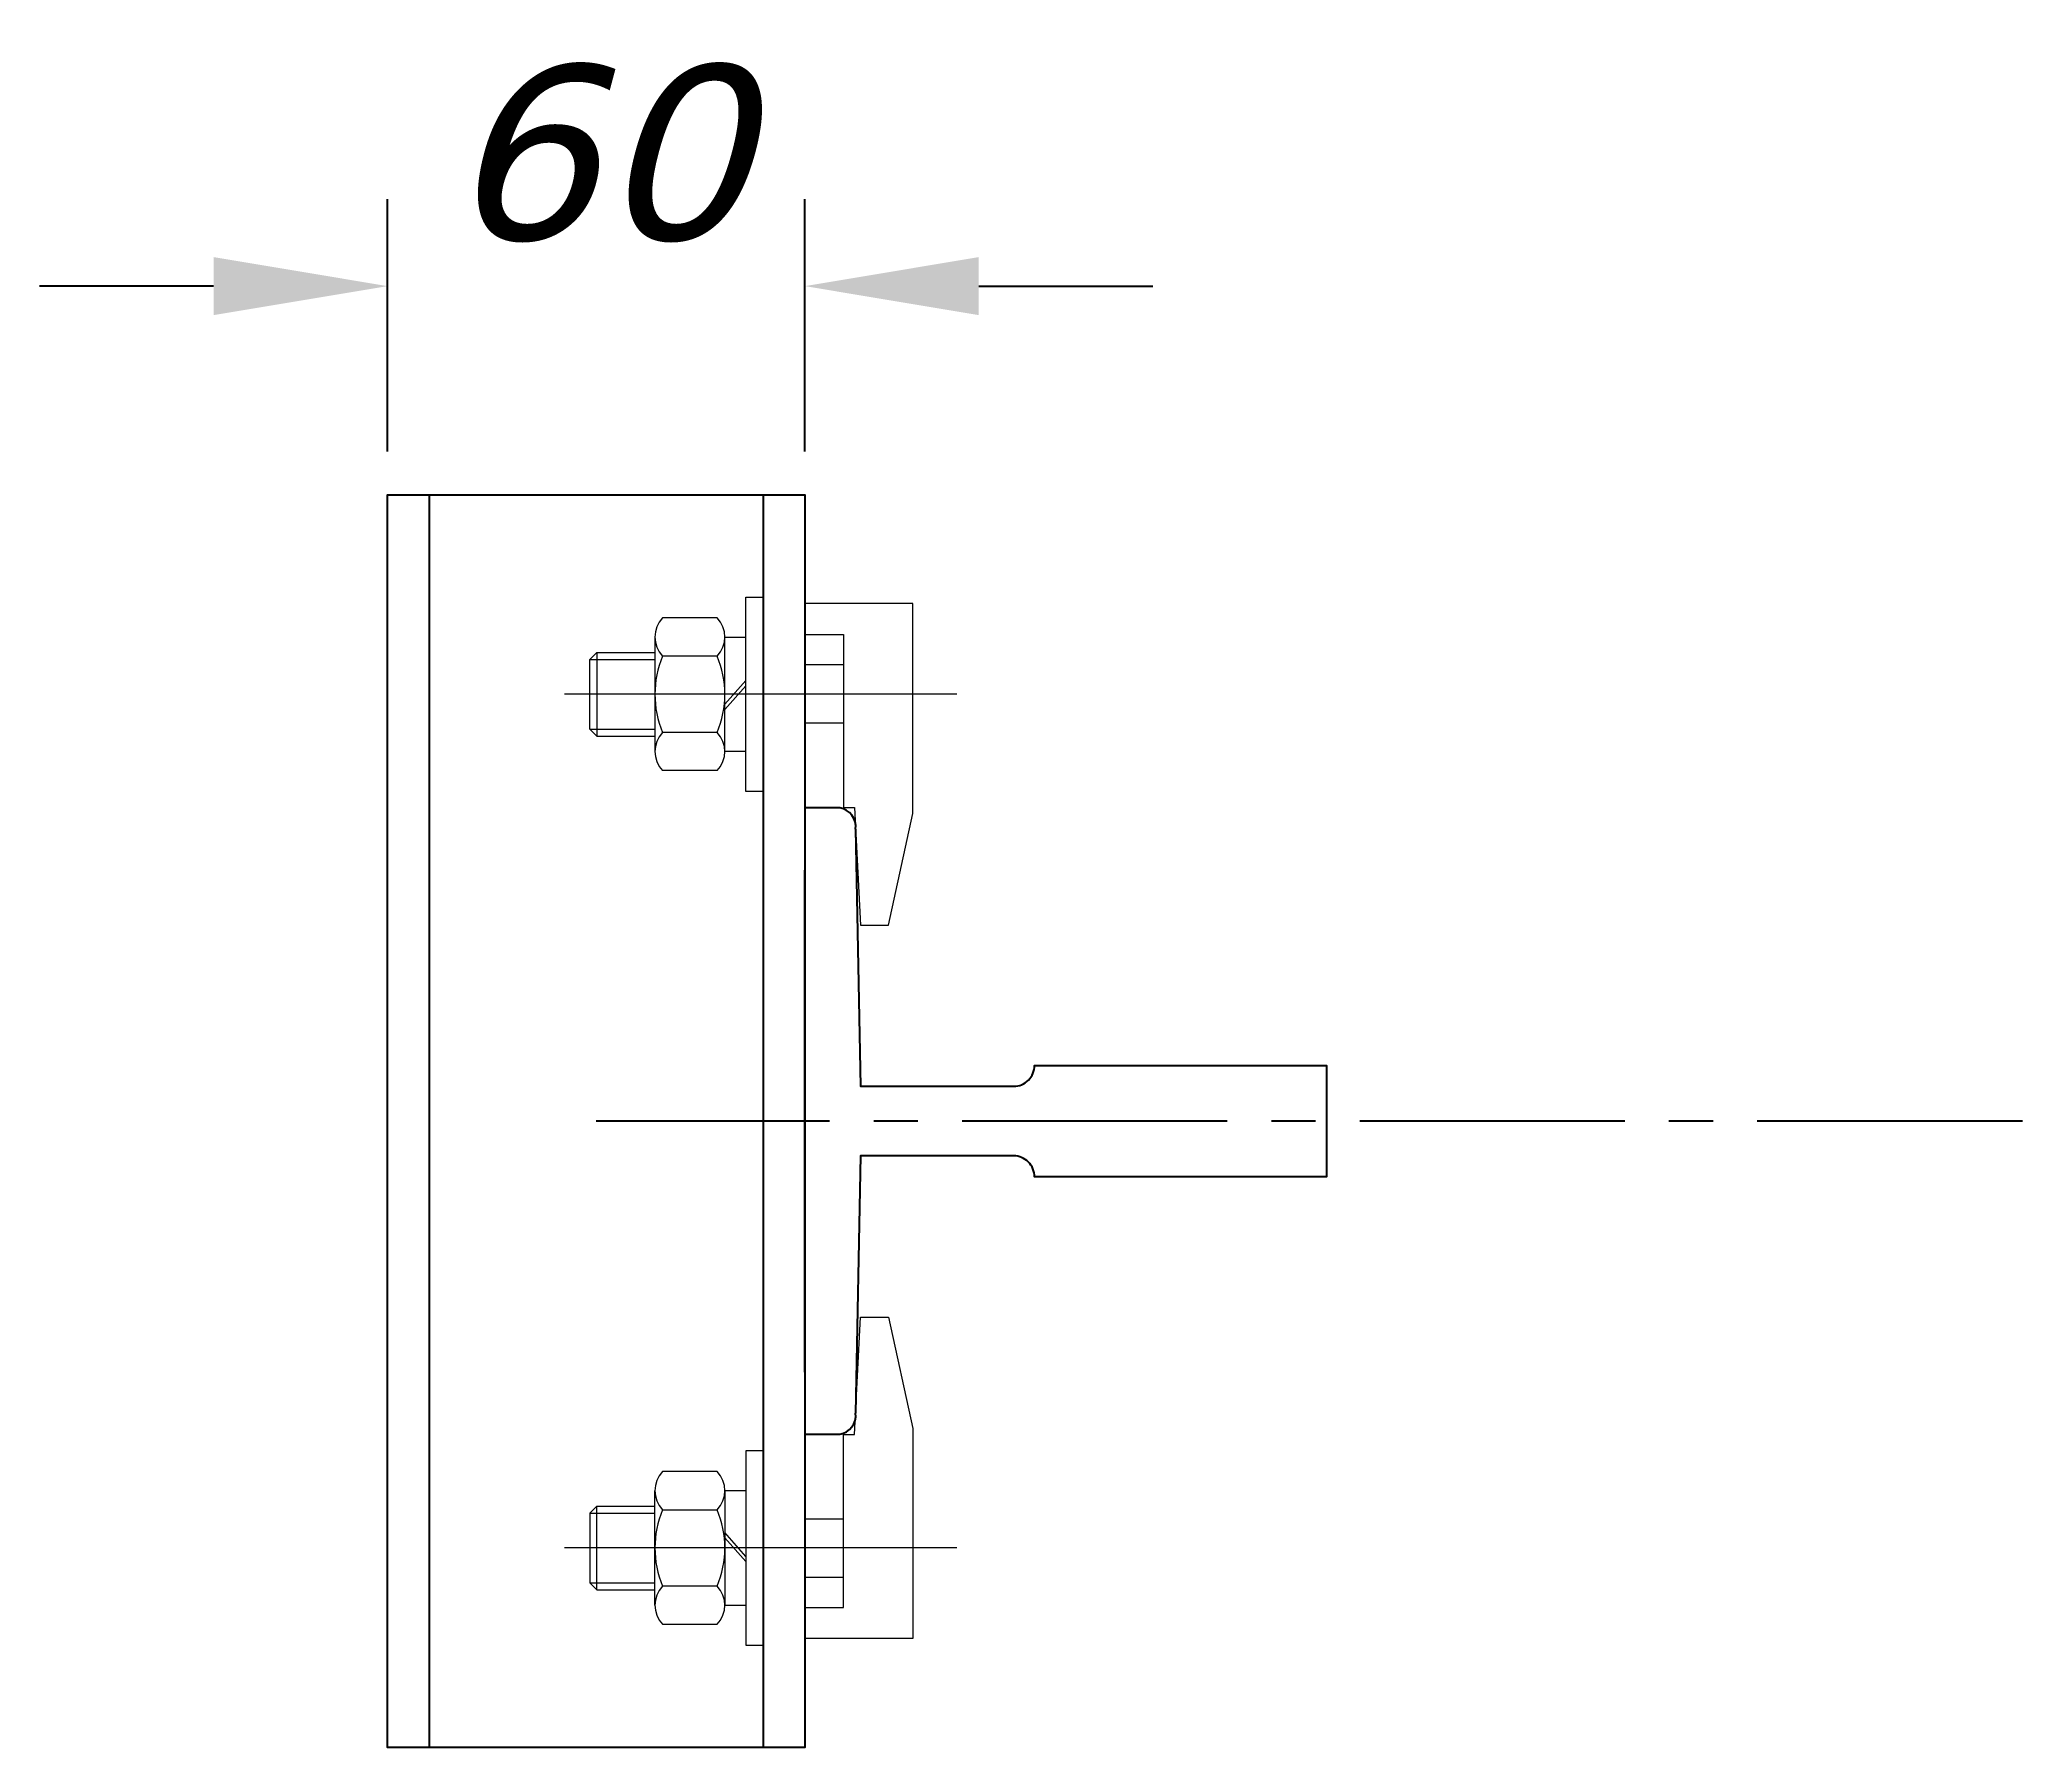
# Model space of a CAD drawing. Header units: millimetres. Extents: x -185 to 100, y -90 to 155.
import ezdxf

# ---------------------------------------------------------------- set-up
doc = ezdxf.new("R2010")
doc.units = ezdxf.units.MM
doc.linetypes.add('CENTER2', pattern=[28.575, 19.05, -3.175, 3.175, -3.175])
doc.linetypes.add('CENTERX2', pattern=[4, 2.5, -0.5, 0.5, -0.5])
for name, color, linetype in [('EKSEN', 253, 'CENTERX2'), ('KONSOL-TIRNAK grubu', 242, 'Continuous'), ('RAY', 4, 'Continuous')]:
    doc.layers.add(name, color=color, linetype=linetype)
doc.styles.get("Standard").update_dxf_attribs({"font": 'verdanai.ttf'})
doc.dimstyles.new('DimStyleALPx0.5', dxfattribs={"dimscale": 10, "dimtxt": 2.5, "dimasz": 2.5, "dimexe": 1.25, "dimexo": 0.625, "dimtad": 1, "dimdsep": 46, "dimtxsty": 'Standard', "dimcen": 2.5, "dimclrd": 60, "dimclre": 60, "dimadec": 0, "dimazin": 0, "dimtfac": 1, "dimtofl": 0, "dimtmove": 0, "dimatfit": 3, "dimfxl": 1, "dimarcsym": 0})

# ---------------------------------------------------------------- blocks, each defined once
blk = doc.blocks.new('*D0')
at = {"color": 60, "linetype": 'ByBlock', "lineweight": -2, "transparency": 16777216}
for p, q in [((-135, 96.25), (-135, 132.5)), ((-75, 96.25), (-75, 132.5)), ((-160, 120), (-185, 120)), ((-50, 120), (-25, 120))]:
    blk.add_line(p, q, dxfattribs=at)
at = {"color": 60, "transparency": 16777216}
for points in [[(-160, 124.17), (-160, 115.83), (-135, 120)], [(-50, 124.17), (-50, 115.83), (-75, 120)]]:
    blk.add_solid(points, dxfattribs=at)
at = {"layer": 'Defpoints', "color": 0, "transparency": 16777216}
for p in [(-135, 120), (-135, 90), (-75, 90)]:
    blk.add_point(p, dxfattribs=at)
at = {"color": 0, "transparency": 16777216, "insert": (-105, 139.01), "char_height": 25, "attachment_point": 5}
blk.add_mtext('60', dxfattribs=at)

msp = doc.modelspace()

# ---------------------------------------------------------------- linework, layer by layer
at = {"layer": 'RAY'}
msp.add_lwpolyline([(-67.722, 41.962), (-67, 5), (-45, 5, 0.4142136), (-42, 8), (0, 8), (0, -8), (-42, -8, 0.4142136), (-45, -5), (-67, -5), (-67.722, -41.962)], format="xyb", dxfattribs=at)
for centre, start, end in [((-70.397, 42.329), 352.19874, 81.54141), ((-70.397, -42.329), 278.45859, 7.80126)]:
    msp.add_arc(centre, 2.7, start, end, dxfattribs=at)

# ---------------------------------------------------------------- wipeouts: each hides what was drawn before it
msp.add_wipeout([(-135, 90), (-75, 90), (-75, -90), (-135, -90)])

# ---------------------------------------------------------------- next in the draw order: linework, layer by layer
at = {"layer": 'EKSEN', "linetype": 'CENTER2', "ltscale": 2}
msp.add_line((100, 0), (-105, 0), dxfattribs=at)
at = {"layer": 'KONSOL-TIRNAK grubu'}
for p, q in [((-129, 90), (-129, -90)), ((-81, 90), (-81, -90)), ((-75, -36.083), (-75, 36.083))]:
    msp.add_line(p, q, dxfattribs=at)
at = {"layer": 'KONSOL-TIRNAK grubu', "lineweight": 20}
for p, q in [((-105.925, 66.343), (-96.563, 66.343)), ((-87.616, 66.828), (-95.447, 66.828)), ((-69.465, 65.592), (-75, 65.592)), ((-83.5, 63.307), (-86.5, 59.901)), ((-53.165, 61.343), (-109.571, 61.343)), ((-83.5, 62.551), (-86.5, 59.145)), ((-69.465, 57.192), (-75, 57.192)), ((-87.616, 50.373), (-95.447, 50.373)), ((-87.616, -50.373), (-95.447, -50.373)), ((-83.5, -62.551), (-86.5, -59.145)), ((-69.465, -57.192), (-75, -57.192)), ((-53.165, -61.343), (-109.571, -61.343)), ((-83.5, -63.307), (-86.5, -59.901)), ((-105.925, -66.343), (-96.563, -66.343)), ((-69.465, -65.592), (-75, -65.592))]:
    msp.add_line(p, q, dxfattribs=at)
at = {"layer": 'KONSOL-TIRNAK grubu'}
for points in [[(-135, -90), (-135, 90), (-75, 90), (-75, -90)], [(-135, 90), (-129, 90), (-129, -90), (-135, -90)]]:
    msp.add_lwpolyline(points, close=True, dxfattribs=at)
at = {"layer": 'KONSOL-TIRNAK grubu', "lineweight": 20}
for points in [[(-81, 47.373), (-83.5, 47.373), (-83.5, 61.343), (-83.5, 75.312), (-81, 75.312)], [(-75, 69.914), (-69.465, 69.914), (-69.465, 45.05), (-67.883, 45.05), (-67.003, 28.172), (-62.987, 28.172), (-59.497, 44.198), (-59.497, 74.366), (-75, 74.366)], [(-96.563, 69.57), (-96.563, 61.343), (-96.563, 53.115)], [(-83.5, 53.115), (-86.5, 53.115), (-86.5, 61.343), (-86.5, 69.57), (-83.5, 69.57)], [(-105.925, 56.343), (-105.925, 61.343), (-105.925, 66.343), (-104.925, 67.343), (-96.563, 67.343)], [(-104.925, 67.343), (-104.925, 61.343), (-104.925, 55.343), (-96.563, 55.343)], [(-104.925, 55.343), (-105.925, 56.343), (-96.563, 56.343)], [(-75, -69.914), (-69.465, -69.914), (-69.465, -45.05), (-67.883, -45.05), (-67.003, -28.172), (-62.987, -28.172), (-59.497, -44.198), (-59.497, -74.366), (-75, -74.366)], [(-81, -47.373), (-83.5, -47.373), (-83.5, -61.343), (-83.5, -75.312), (-81, -75.312)], [(-96.563, -69.57), (-96.563, -61.343), (-96.563, -53.115)], [(-83.5, -53.115), (-86.5, -53.115), (-86.5, -61.343), (-86.5, -69.57), (-83.5, -69.57)], [(-104.925, -55.343), (-105.925, -56.343), (-96.563, -56.343)], [(-105.925, -56.343), (-105.925, -61.343), (-105.925, -66.343), (-104.925, -67.343), (-96.563, -67.343)], [(-104.925, -67.343), (-104.925, -61.343), (-104.925, -55.343), (-96.563, -55.343)]]:
    msp.add_lwpolyline(points, dxfattribs=at)
for points in [[(-87.616, 72.312), (-95.447, 72.312, 0.4070416), (-95.447, 66.828)], [(-87.616, 50.373, 0.4070416), (-87.616, 55.858), (-95.447, 55.858, 0.4070416), (-95.447, 50.373)], [(-95.447, -50.373, 0.4070416), (-95.447, -55.858), (-87.616, -55.858, 0.4070416), (-87.616, -50.373)], [(-87.616, -66.828), (-95.447, -66.828, 0.4070416), (-95.447, -72.312), (-87.616, -72.312, 0.4070416), (-87.616, -66.828)]]:
    msp.add_lwpolyline(points, format="xyb", dxfattribs=at)
for centre, radius, start, end in [((-90.427, 69.57), 3.927, 315.70326, 44.29674), ((-82.53, 61.343), 14.033, 156.99246, 203.00754), ((-100.533, 61.343), 14.033, 336.99246, 23.00754), ((-82.53, -61.343), 14.033, 156.99246, 203.00754), ((-100.533, -61.343), 14.033, 336.99246, 23.00754)]:
    msp.add_arc(centre, radius, start, end, dxfattribs=at)
at = {"layer": 'RAY'}
msp.add_line((-75, 45), (-75, -45), dxfattribs=at)
msp.add_lwpolyline([(-70, 45), (-75, 45), (-75, -45), (-70, -45)], dxfattribs=at)

# ---------------------------------------------------------------- next in the draw order: dimensions: what is measured, and where the dimension line sits
dim = msp.add_linear_dim(base=(-135, 120), p1=(-75, 90), p2=(-135, 90), dimstyle='DimStyleALPx0.5')
dim.commit()
dim.dimension.update_dxf_attribs({"geometry": '*D0', "text_midpoint": (-105, 139.014)})

doc.saveas('drawing.dxf')
